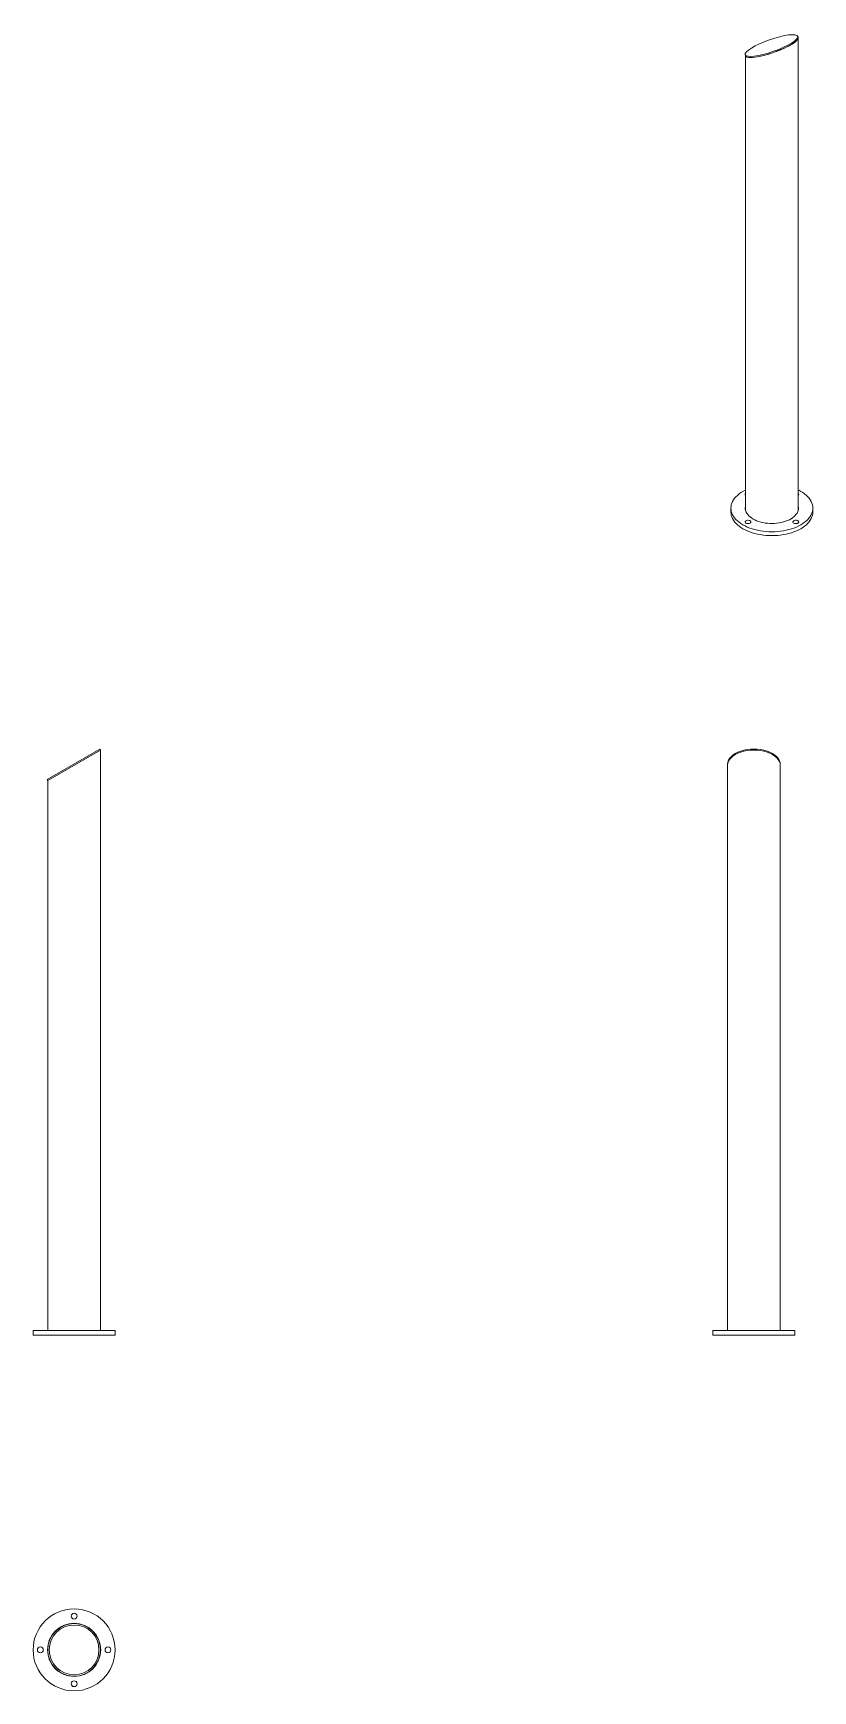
# Model space of a CAD drawing. Header units: millimetres. Extents: x -180 to -47, y 116 to 399.
import ezdxf

# ---------------------------------------------------------------- set-up
doc = ezdxf.new("R2010")
doc.units = ezdxf.units.MM

msp = doc.modelspace()

# ---------------------------------------------------------------- linework, layer by layer
at = {"color": 7, "linetype": 'Continuous', "lineweight": 15}
for p, q in [((-49.15, 398.27), (-49.22, 398.45)), ((-49.13, 317.41), (-49.13, 398.18)), ((-58.19, 395.28), (-58.11, 395.09)), ((-58.13, 395.13), (-58.13, 317.41)), ((-60.63, 317.8), (-60.63, 317.15)), ((-58.13, 317.54), (-58.15, 317.47)), ((-49.12, 317.47), (-49.13, 317.54)), ((-46.63, 317.15), (-46.63, 317.8)), ((-177.46, 271.43), (-168.46, 276.62)), ((-168.36, 276.45), (-177.36, 271.25)), ((-177.36, 271.25), (-168.36, 276.45)), ((-168.36, 276.45), (-168.46, 276.62)), ((-168.36, 177.25), (-168.36, 276.45)), ((-61.2, 274.02), (-61.2, 273.85)), ((-61.2, 273.85), (-61.2, 177.25)), ((-52.2, 273.85), (-52.2, 274.02)), ((-52.2, 177.25), (-52.2, 273.85)), ((-177.46, 271.43), (-177.36, 271.25)), ((-177.36, 271.25), (-177.36, 177.25)), ((-179.86, 177.25), (-179.86, 176.45)), ((-179.86, 177.25), (-172.86, 177.25)), ((-179.86, 176.45), (-172.86, 176.45)), ((-172.86, 177.25), (-165.86, 177.25)), ((-172.86, 176.45), (-165.86, 176.45)), ((-165.86, 176.45), (-165.86, 177.25)), ((-63.7, 177.25), (-63.7, 176.45)), ((-63.7, 177.25), (-49.7, 177.25)), ((-63.7, 176.45), (-49.7, 176.45)), ((-49.7, 176.45), (-49.7, 177.25)), ((-172.86, 127.16), (-172.96, 127.16)), ((-172.96, 118.16), (-172.86, 118.16))]:
    msp.add_line(p, q, dxfattribs=at)
at = {"color": 7, "linetype": 'Continuous', "lineweight": 15, "flags": 128}
for points in [[(-58.13, 320.9), (-58.21, 320.86), (-58.58, 320.66), (-58.92, 320.45), (-59.23, 320.22), (-59.52, 319.99), (-59.77, 319.74), (-60, 319.48), (-60.19, 319.21), (-60.35, 318.94), (-60.47, 318.66), (-60.56, 318.38), (-60.61, 318.09), (-60.63, 317.8), (-60.61, 317.51), (-60.56, 317.23), (-60.47, 316.94), (-60.35, 316.66), (-60.19, 316.39), (-60, 316.12), (-59.77, 315.86), (-59.52, 315.62), (-59.23, 315.38), (-58.92, 315.15), (-58.58, 314.94)], [(-58.58, 314.94), (-58.21, 314.75), (-57.83, 314.57), (-57.41, 314.4), (-56.99, 314.25), (-56.54, 314.13), (-56.08, 314.01), (-55.6, 313.92), (-55.12, 313.85), (-54.63, 313.8), (-54.13, 313.77), (-53.63, 313.76), (-53.13, 313.77), (-52.63, 313.8), (-52.14, 313.85), (-51.66, 313.92), (-51.18, 314.01), (-50.72, 314.13), (-50.28, 314.25), (-49.85, 314.4), (-49.44, 314.57), (-49.05, 314.75), (-48.68, 314.94), (-48.34, 315.15), (-48.03, 315.38), (-47.74, 315.62), (-47.49, 315.86), (-47.26, 316.12), (-47.07, 316.39), (-46.91, 316.66), (-46.79, 316.94), (-46.7, 317.23), (-46.65, 317.51), (-46.63, 317.8), (-46.65, 318.09), (-46.7, 318.38), (-46.79, 318.66), (-46.91, 318.94), (-47.07, 319.21), (-47.26, 319.48), (-47.49, 319.74), (-47.74, 319.99), (-48.03, 320.22), (-48.34, 320.45), (-48.68, 320.66), (-49.05, 320.86), (-49.13, 320.9)], [(-58.13, 320.32), (-58.13, 320.32), (-58.19, 320.25), (-58.21, 320.17), (-58.2, 320.09), (-58.15, 320.02), (-58.13, 320)], [(-58.13, 318.19), (-58.16, 318.06), (-58.18, 317.83), (-58.17, 317.6), (-58.12, 317.37), (-58.03, 317.14), (-57.92, 316.92), (-57.76, 316.7), (-57.58, 316.5), (-57.36, 316.3), (-57.12, 316.12), (-56.85, 315.94)], [(-56.85, 315.94), (-56.55, 315.79), (-56.23, 315.65), (-55.89, 315.52), (-55.53, 315.42), (-55.16, 315.33), (-54.78, 315.26), (-54.38, 315.21), (-53.98, 315.18), (-53.58, 315.17), (-53.18, 315.19), (-52.78, 315.22), (-52.39, 315.27), (-52.01, 315.35), (-51.64, 315.44), (-51.28, 315.55), (-50.95, 315.68), (-50.63, 315.82), (-50.34, 315.99), (-50.08, 316.16), (-49.84, 316.35), (-49.63, 316.55), (-49.46, 316.76), (-49.31, 316.97), (-49.2, 317.2), (-49.13, 317.42), (-49.09, 317.66), (-49.08, 317.89), (-49.11, 318.12), (-49.13, 318.19)], [(-60.63, 317.15), (-60.61, 316.86), (-60.56, 316.57), (-60.47, 316.29), (-60.35, 316.01), (-60.19, 315.74), (-60, 315.47), (-59.77, 315.21), (-59.52, 314.96), (-59.23, 314.73), (-58.92, 314.5), (-58.58, 314.29)], [(-58.58, 314.29), (-58.21, 314.09), (-57.83, 313.91), (-57.41, 313.75), (-56.99, 313.6), (-56.54, 313.47), (-56.08, 313.36), (-55.6, 313.27), (-55.12, 313.2), (-54.63, 313.15), (-54.13, 313.12), (-53.63, 313.11), (-53.13, 313.12), (-52.63, 313.15), (-52.14, 313.2), (-51.66, 313.27), (-51.18, 313.36), (-50.72, 313.47), (-50.28, 313.6), (-49.85, 313.75), (-49.44, 313.91), (-49.05, 314.09), (-48.68, 314.29), (-48.34, 314.5), (-48.03, 314.73), (-47.74, 314.96), (-47.49, 315.21), (-47.26, 315.47), (-47.07, 315.74), (-46.91, 316.01), (-46.79, 316.29), (-46.7, 316.57), (-46.65, 316.86), (-46.63, 317.15)], [(-58.07, 315.24), (-57.96, 315.19), (-57.83, 315.16), (-57.7, 315.16), (-57.56, 315.17), (-57.44, 315.2), (-57.34, 315.25), (-57.26, 315.32), (-57.22, 315.39), (-57.22, 315.47), (-57.25, 315.55), (-57.32, 315.62), (-57.41, 315.67), (-57.53, 315.71), (-57.66, 315.73), (-57.8, 315.73), (-57.93, 315.7), (-58.04, 315.66), (-58.13, 315.6), (-58.19, 315.53), (-58.21, 315.45), (-58.2, 315.38), (-58.15, 315.3), (-58.07, 315.24)], [(-49.9, 315.24), (-49.79, 315.19), (-49.67, 315.16), (-49.53, 315.16), (-49.4, 315.17), (-49.27, 315.2), (-49.17, 315.25), (-49.1, 315.32), (-49.05, 315.39), (-49.05, 315.47), (-49.08, 315.55), (-49.15, 315.62), (-49.24, 315.67), (-49.36, 315.71), (-49.5, 315.73), (-49.63, 315.73), (-49.76, 315.7), (-49.88, 315.66), (-49.96, 315.6), (-50.02, 315.53), (-50.05, 315.45), (-50.03, 315.38), (-49.98, 315.3), (-49.9, 315.24)]]:
    msp.add_lwpolyline(points, dxfattribs=at)
at = {"color": 7, "linetype": 'Continuous', "lineweight": 15}
for centre, radius in [((-172.86, 122.66), 7), ((-172.86, 128.43), 0.5), ((-172.86, 122.66), 4.55), ((-172.86, 122.66), 4.5), ((-172.86, 122.66), 4.25), ((-178.63, 122.66), 0.5), ((-167.08, 122.66), 0.5), ((-172.86, 116.88), 0.5)]:
    msp.add_circle(centre, radius, dxfattribs=at)
for centre, radius, start, end in [((-49.25, 320.16), 0.2, 307.0276, 52.9724), ((-172.96, 122.66), 4.5, 89.9998, 119.4502), ((-172.96, 122.66), 4.5, 240.5498, 269.9996)]:
    msp.add_arc(centre, radius, start, end, dxfattribs=at)
msp.add_ellipse((-53.7, 396.86), major_axis=(4.49, 1.58), ratio=0.218312, dxfattribs=at)
for centre, major_axis, ratio, start_param, end_param in [((-53.63, 396.68), (4.49, 1.58), 0.218312, 3.148485, 6.290078), ((-53.63, 396.68), (4.49, 1.58), 0.218312, 3.148078, 6.289614), ((-56.7, 274.02), (4.5, 0), 0.57735, 6.283178, 9.424775), ((-56.7, 273.85), (4.5, 0), 0.57735, 6.283178, 9.424775), ((-56.7, 273.85), (4.5, 0), 0.57735, 0, 3.141593)]:
    msp.add_ellipse(centre, major_axis=major_axis, ratio=ratio, start_param=start_param, end_param=end_param, dxfattribs=at)

doc.saveas('drawing.dxf')
